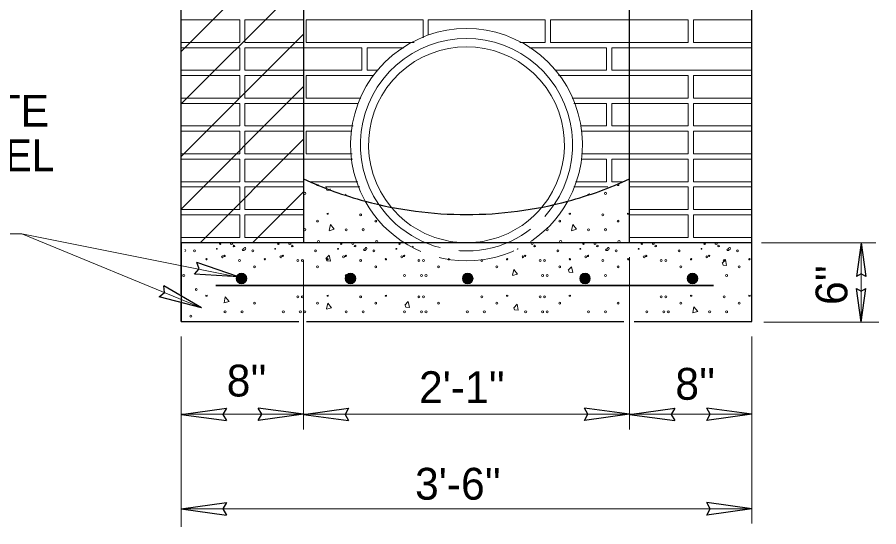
# Model space of a CAD drawing. Extents: x 392 to 763, y 50 to 324.
# Drawn here: x 619.69 to 653.49, y 99.54 to 119.51 of the extents above; entities that cross this region are included whole.
import ezdxf

# ---------------------------------------------------------------- set-up
doc = ezdxf.new("R2010")
doc.units = 0
doc.header["$LTSCALE"] = 0.5
doc.linetypes.add('LONG_DASHED', pattern=[7.5, 6, -1.5])
doc.layers.add('1', color=7, linetype='Continuous', lineweight=13)

msp = doc.modelspace()

# ---------------------------------------------------------------- hatches: boundary and pattern name
at = {"layer": '1'}
for points in [[(628.7026, 109.2737, 1), (628.2855, 109.2737, 1)], [(632.5577, 109.2737, 1), (632.9748, 109.2737, 1)], [(637.1585, 109.2737, 1), (637.5756, 109.2737, 1)], [(642.1765, 109.2737, 1), (641.7594, 109.2737, 1)], [(646.3938, 109.2737, 1), (645.9767, 109.2737, 1)]]:
    msp.add_hatch(color=256, dxfattribs=at).paths.add_polyline_path(points)

# ---------------------------------------------------------------- linework, layer by layer
at = {"layer": '1', "lineweight": 25}
for p, q in [((626.1265, 108.6722), (626.1265, 133.3625)), ((630.9216, 133.2754), (630.9216, 113.1748)), ((643.7164, 113.1748), (643.7164, 132.9573)), ((648.5115, 107.5831), (648.5115, 132.9573)), ((626.1265, 118.1697), (630.9216, 122.9647)), ((626.1265, 116.1118), (630.9216, 120.9068)), ((626.1265, 114.0538), (630.9216, 118.8489)), ((626.1265, 111.9959), (630.9216, 116.791)), ((626.8644, 110.6759), (630.9216, 114.7331)), ((630.9216, 113.1748), (630.9216, 110.6759)), ((643.7164, 110.6759), (643.7164, 113.1748)), ((628.9232, 110.6759), (630.9216, 112.6743)), ((643.7164, 110.6759), (630.9216, 110.6759)), ((652.7969, 110.675), (652.6145, 109.3477)), ((652.7969, 110.675), (652.9793, 109.3477)), ((628.368, 109.3372), (626.7438, 109.9003)), ((628.368, 109.3372), (626.6522, 109.4414)), ((626.9284, 108.1167), (625.4434, 108.9826)), ((652.7978, 107.5565), (652.6154, 108.8838)), ((652.7978, 107.5565), (652.9802, 108.8838)), ((626.9284, 108.1167), (625.2649, 108.5499)), ((626.1265, 107.5831), (626.1265, 108.3279)), ((631.0453, 107.5831), (643.4891, 107.5831)), ((626.1274, 103.9485), (627.8975, 104.1914)), ((630.9216, 103.9503), (629.1515, 104.1932)), ((630.9225, 103.9485), (632.6926, 104.1914)), ((643.7155, 103.9503), (641.9454, 104.1932)), ((643.7164, 103.9485), (645.4865, 104.1914)), ((648.5106, 103.9503), (646.7405, 104.1932)), ((626.1274, 103.9485), (627.8975, 103.7047)), ((630.9216, 103.9503), (629.1515, 103.7065)), ((630.9225, 103.9485), (632.6926, 103.7047)), ((643.7155, 103.9503), (641.9454, 103.7065)), ((643.7164, 103.9485), (645.4865, 103.7047)), ((648.5106, 103.9503), (646.7405, 103.7065)), ((626.1274, 100.2442), (627.8975, 100.4872)), ((648.5106, 100.2461), (646.7405, 100.489)), ((626.1274, 100.2442), (627.8975, 100.0004)), ((648.5106, 100.2461), (646.7405, 100.0023))]:
    msp.add_line(p, q, dxfattribs=at)
at = {"layer": '1'}
for p, q in [((626.1265, 119.4072), (628.4209, 119.4072)), ((628.4209, 119.4072), (628.4209, 118.5235)), ((628.6281, 119.4072), (628.6281, 118.5235)), ((628.6281, 119.4072), (630.9216, 119.4072)), ((631.0261, 119.4072), (631.0261, 118.5235)), ((631.0261, 119.4072), (635.6131, 119.4072)), ((635.6131, 119.4072), (635.6131, 118.7059)), ((635.8212, 119.4072), (635.8212, 118.815)), ((635.8212, 119.4072), (640.4082, 119.4072)), ((640.4082, 119.4072), (640.4082, 118.5235)), ((640.6162, 119.4072), (643.7164, 119.4072)), ((643.7164, 119.4072), (646.0099, 119.4072)), ((646.0099, 119.4072), (646.0099, 118.5235)), ((646.218, 119.4072), (646.218, 118.5235)), ((646.218, 119.4072), (648.5115, 119.4072)), ((626.1265, 118.5235), (628.4209, 118.5235)), ((626.1265, 118.3154), (628.4209, 118.3154)), ((628.4209, 118.3154), (628.4209, 117.4327)), ((628.6281, 118.5235), (630.9216, 118.5235)), ((628.6281, 118.3154), (628.6281, 117.4327)), ((628.6281, 118.3154), (630.9216, 118.3154)), ((630.9216, 118.3154), (633.216, 118.3154)), ((631.0261, 118.5235), (635.2629, 118.5235)), ((633.216, 118.3154), (633.216, 117.4327)), ((633.4232, 118.3154), (633.4232, 117.4327)), ((633.4232, 118.3154), (634.8642, 118.3154)), ((639.4154, 118.5235), (640.4082, 118.5235)), ((639.7848, 118.3154), (640.5127, 118.3154)), ((640.5127, 118.3154), (642.8062, 118.3154)), ((642.8062, 118.3154), (642.8062, 117.4327)), ((643.0142, 118.3154), (643.0142, 117.4327)), ((643.0142, 118.3154), (643.7164, 118.3154)), ((643.7164, 118.5235), (646.0099, 118.5235)), ((643.7164, 118.3154), (648.5115, 118.3154)), ((646.218, 118.5235), (648.5115, 118.5235)), ((626.1265, 117.4327), (628.4209, 117.4327)), ((628.6281, 117.4327), (630.9216, 117.4327)), ((630.9216, 117.4327), (633.216, 117.4327)), ((633.4232, 117.4327), (633.8568, 117.4327)), ((640.7822, 117.4327), (642.8062, 117.4327)), ((643.0142, 117.4327), (643.7164, 117.4327)), ((643.7164, 117.4327), (648.5115, 117.4327)), ((626.1265, 117.2246), (628.4209, 117.2246)), ((628.4209, 117.2246), (628.4209, 116.3409)), ((628.6281, 117.2246), (628.6281, 116.3409)), ((628.6281, 117.2246), (630.9216, 117.2246)), ((631.0261, 117.2246), (633.6725, 117.2246)), ((640.9243, 117.2246), (643.7164, 117.2246)), ((643.7164, 117.2246), (646.0099, 117.2246)), ((646.0099, 117.2246), (646.0099, 116.3409)), ((646.218, 117.2246), (646.218, 116.3409)), ((646.218, 117.2246), (648.5115, 117.2246)), ((626.1265, 116.3409), (628.4209, 116.3409)), ((628.6281, 116.3409), (630.9216, 116.3409)), ((641.4651, 116.3409), (643.7164, 116.3409)), ((643.7164, 116.3409), (646.0099, 116.3409)), ((646.218, 116.3409), (648.5115, 116.3409)), ((626.1265, 116.1328), (628.4209, 116.1328)), ((628.4209, 116.1328), (628.4209, 115.2492)), ((628.6281, 116.1328), (628.6281, 115.2492)), ((628.6281, 116.1328), (630.9216, 116.1328)), ((630.9216, 116.1328), (633.0648, 116.1328)), ((641.5311, 116.1328), (642.8062, 116.1328)), ((642.8062, 116.1328), (642.8062, 115.2492)), ((643.0142, 116.1328), (643.0142, 115.2492)), ((643.0142, 116.1328), (643.7164, 116.1328)), ((643.7164, 116.1328), (646.0099, 116.1328)), ((646.0099, 116.1328), (646.0099, 115.2492)), ((646.218, 116.1328), (646.218, 115.2492)), ((646.218, 116.1328), (648.5115, 116.1328)), ((626.1265, 115.2492), (628.4209, 115.2492)), ((626.1265, 115.0411), (628.4209, 115.0411)), ((628.4209, 115.0411), (628.4209, 114.1574)), ((628.6281, 115.2492), (630.9216, 115.2492)), ((628.6281, 115.0411), (628.6281, 114.1574)), ((628.6281, 115.0411), (630.9216, 115.0411)), ((630.9216, 115.2492), (632.8677, 115.2492)), ((631.0261, 115.0411), (632.8218, 115.0411)), ((641.8116, 115.2492), (642.8062, 115.2492)), ((641.8143, 115.0411), (643.7164, 115.0411)), ((643.0142, 115.2492), (643.7164, 115.2492)), ((643.7164, 115.2492), (646.0099, 115.2492)), ((643.7164, 115.0411), (646.0099, 115.0411)), ((646.0099, 115.0411), (646.0099, 114.1574)), ((646.218, 115.2492), (648.5115, 115.2492)), ((646.218, 115.0411), (646.218, 114.1574)), ((646.218, 115.0411), (648.5115, 115.0411)), ((626.1265, 114.1574), (628.4209, 114.1574)), ((626.1265, 113.9502), (628.4209, 113.9502)), ((628.4209, 113.9502), (628.4209, 113.0666)), ((628.6281, 114.1574), (630.9216, 114.1574)), ((628.6281, 113.9502), (628.6281, 113.0666)), ((628.6281, 113.9502), (630.9216, 113.9502)), ((630.9216, 113.9502), (632.8438, 113.9502)), ((641.8299, 114.1574), (643.7164, 114.1574)), ((641.8336, 113.9502), (642.8062, 113.9502)), ((642.8062, 113.9502), (642.8062, 113.0666)), ((643.0142, 113.9502), (643.0142, 113.0666)), ((643.0142, 113.9502), (643.7164, 113.9502)), ((643.7164, 114.1574), (646.0099, 114.1574)), ((643.7164, 113.9502), (646.0099, 113.9502)), ((646.0099, 113.9502), (646.0099, 113.0666)), ((646.218, 114.1574), (648.5115, 114.1574)), ((646.218, 113.9502), (646.218, 113.0666)), ((646.218, 113.9502), (648.5115, 113.9502)), ((626.1265, 113.0666), (628.4209, 113.0666)), ((628.6281, 113.0666), (630.9216, 113.0666)), ((631.2186, 113.0666), (633.0519, 113.0666)), ((641.5907, 113.0666), (642.8062, 113.0666)), ((643.0142, 113.0666), (643.4469, 113.0666)), ((643.7164, 113.0666), (646.0099, 113.0666)), ((646.218, 113.0666), (648.5115, 113.0666)), ((626.1265, 112.8585), (628.4209, 112.8585)), ((628.4209, 112.8585), (628.4209, 111.9748)), ((628.6281, 112.8585), (628.6281, 111.9748)), ((628.6281, 112.8585), (630.9216, 112.8585)), ((631.7878, 112.8585), (633.1308, 112.8585)), ((631.8016, 112.8173), (631.8245, 112.8411)), ((641.532, 112.8585), (642.8612, 112.8585)), ((643.7164, 112.8585), (646.0099, 112.8585)), ((646.0099, 112.8585), (646.0099, 111.9748)), ((646.218, 112.8585), (646.218, 111.9748)), ((646.218, 112.8585), (648.5115, 112.8585)), ((626.1265, 111.9748), (628.4209, 111.9748)), ((628.6281, 111.9748), (630.9216, 111.9748)), ((643.7164, 111.9748), (646.0099, 111.9748)), ((646.218, 111.9748), (648.5115, 111.9748)), ((626.1265, 111.7668), (628.4209, 111.7668)), ((628.4209, 111.7668), (628.4209, 110.8831)), ((628.6281, 111.7668), (628.6281, 110.8831)), ((628.6281, 111.7668), (630.9216, 111.7668)), ((643.7164, 111.7668), (646.0099, 111.7668)), ((646.0099, 111.7668), (646.0099, 110.8831)), ((646.218, 111.7668), (646.218, 110.8831)), ((646.218, 111.7668), (648.5115, 111.7668)), ((619.8698, 111.029), (628.1802, 109.3685)), ((626.1265, 110.8831), (628.4209, 110.8831)), ((628.6281, 110.8831), (630.9216, 110.8831)), ((643.7164, 110.8831), (646.0099, 110.8831)), ((646.218, 110.8831), (648.5115, 110.8831)), ((648.8882, 110.6759), (653.3707, 110.6759)), ((652.7978, 107.5556), (652.7978, 110.6759)), ((630.9216, 103.3517), (630.9216, 109.9985)), ((643.7164, 103.3517), (643.7164, 110.1122)), ((648.9854, 107.5556), (653.4918, 107.5556)), ((626.1265, 99.543), (626.1265, 106.9946)), ((648.5115, 99.664), (648.5115, 106.9946)), ((648.5115, 103.9494), (643.7164, 103.9494)), ((626.1265, 100.2452), (648.5115, 100.2452))]:
    msp.add_line(p, q, dxfattribs=at)
at = {"layer": '1', "lineweight": 35}
msp.add_line((627.4808, 108.9999), (647.0068, 108.9999), dxfattribs=at)
at = {"layer": '1'}
for points in [[(640.6162, 119.4072), (640.6162, 118.5235), (643.7164, 118.5235)], [(631.0261, 117.2246), (631.0261, 116.3409), (633.1793, 116.3409)], [(631.0261, 115.0411), (631.0261, 114.1574), (632.8292, 114.1574)], [(631.9657, 112.7916), (631.9803, 112.7201), (631.8401, 112.7302), (631.8126, 112.8117)], [(631.9372, 111.1572), (631.9803, 111.3845), (632.1316, 111.2002), (631.9317, 111.1462)], [(641.4422, 111.1572), (641.4852, 111.3845), (641.6365, 111.2002), (641.4367, 111.1462)], [(604.1484, 111.029), (619.8698, 111.029), (626.9284, 108.1167)], [(628.6492, 110.4064), (628.6171, 110.3899), (628.5896, 110.3734), (628.563, 110.3679), (628.5355, 110.3679), (628.5199, 110.3954), (628.5355, 110.422), (628.563, 110.4275), (628.5841, 110.4495), (628.6006, 110.4706), (628.6217, 110.4871), (628.6492, 110.4871), (628.6602, 110.4605), (628.6547, 110.433)], [(628.6547, 110.4321), (628.6482, 110.4064), (628.6473, 110.4055)], [(631.8016, 110.0525), (631.9317, 110.1872), (631.9803, 109.9553), (631.8401, 109.9663), (631.8126, 110.047)], [(633.4021, 110.4064), (633.3691, 110.3899), (633.3425, 110.3734), (633.315, 110.3679), (633.2884, 110.3679), (633.2719, 110.3954), (633.2884, 110.422), (633.315, 110.4275), (633.337, 110.4495), (633.3535, 110.4706), (633.3746, 110.4871), (633.4021, 110.4871), (633.4122, 110.4605), (633.4076, 110.433)], [(633.4076, 110.4321), (633.4012, 110.4064), (633.4003, 110.4055)], [(642.907, 110.4064), (642.8749, 110.3899), (642.8474, 110.3734), (642.8208, 110.3679), (642.7933, 110.3679), (642.7768, 110.3954), (642.7933, 110.422), (642.8208, 110.4275), (642.8419, 110.4495), (642.8584, 110.4706), (642.8795, 110.4871), (642.907, 110.4871), (642.918, 110.4605), (642.9125, 110.433)], [(642.9125, 110.4321), (642.9061, 110.4064), (642.9052, 110.4055)], [(647.6599, 110.4064), (647.6269, 110.3899), (647.6003, 110.3734), (647.5728, 110.3679), (647.5462, 110.3679), (647.5297, 110.3954), (647.5462, 110.422), (647.5728, 110.4275), (647.5948, 110.4495), (647.6113, 110.4706), (647.6324, 110.4871), (647.6599, 110.4871), (647.67, 110.4605), (647.6645, 110.433)], [(647.6654, 110.4321), (647.659, 110.4064), (647.6581, 110.4055)], [(647.3452, 109.8787), (647.4754, 110.0135), (647.524, 109.7816), (647.3837, 109.7926), (647.3562, 109.8732)], [(639.1276, 109.4008), (639.1707, 109.6282), (639.3219, 109.4439), (639.1221, 109.3898)], [(641.3074, 109.6007), (641.4367, 109.7354), (641.4852, 109.5035), (641.345, 109.5145), (641.3175, 109.5952)], [(627.8099, 108.3238), (627.853, 108.5502), (628.0042, 108.3669), (627.8044, 108.3128)], [(631.833, 108.0805), (631.8761, 108.3069), (632.0273, 108.1236), (631.8275, 108.0695)], [(634.9043, 108.2292), (635.0345, 108.3648), (635.0831, 108.132), (634.9419, 108.143), (634.9153, 108.2237)], [(639.1707, 108.1248), (639.2999, 108.2605), (639.3485, 108.0277), (639.2083, 108.0387), (639.1817, 108.1193)], [(646.1951, 107.9415), (646.2382, 108.1679), (646.3894, 107.9846), (646.1896, 107.9305)], [(626.1265, 103.9494), (630.9216, 103.9494), (643.7164, 103.9494)]]:
    msp.add_lwpolyline(points, dxfattribs=at)
at = {"layer": '1', "lineweight": 25}
for points in [[(630.9216, 110.6759), (626.1265, 110.6759), (626.1265, 107.5831), (630.7392, 107.5831)], [(643.897, 107.5831), (648.5115, 107.5831), (648.5115, 110.6759), (643.7164, 110.6759)], [(626.6522, 109.4414), (626.8277, 109.6474), (626.7438, 109.9003)], [(652.9793, 109.3477), (652.7951, 109.4503), (652.6145, 109.3477)], [(625.2649, 108.5499), (625.4768, 108.7182), (625.4434, 108.9826)], [(652.6154, 108.8838), (652.7997, 108.7812), (652.9802, 108.8838)], [(627.8975, 104.1914), (627.7609, 103.9457), (627.8975, 103.7047)], [(629.1515, 103.7065), (629.2881, 103.9522), (629.1515, 104.1932)], [(632.6926, 104.1914), (632.556, 103.9457), (632.6926, 103.7047)], [(641.9454, 103.7065), (642.0829, 103.9522), (641.9454, 104.1932)], [(645.4865, 104.1914), (645.3499, 103.9457), (645.4865, 103.7047)], [(646.7405, 103.7065), (646.878, 103.9522), (646.7405, 104.1932)], [(627.8975, 100.4872), (627.7609, 100.2415), (627.8975, 100.0004)], [(646.7405, 100.0023), (646.878, 100.2479), (646.7405, 100.489)]]:
    msp.add_lwpolyline(points, dxfattribs=at)
at = {"layer": '1'}
for centre, radius in [((643.2641, 112.9469), 0.0357), ((630.9777, 112.6096), 0.04), ((642.7707, 112.6096), 0.04), ((631.4712, 111.5231), 0.0357), ((633.1667, 111.7698), 0.0382), ((633.7589, 111.5231), 0.0357), ((640.9763, 111.5231), 0.0357), ((642.6719, 111.7698), 0.0382), ((643.2641, 111.5231), 0.0357), ((630.9777, 111.1858), 0.04), ((632.5994, 111.1832), 0.0405), ((633.2655, 111.1858), 0.04), ((640.4829, 111.1858), 0.04), ((642.1045, 111.1832), 0.0405), ((642.7707, 111.1858), 0.04), ((627.6506, 110.6321), 0.0279), ((628.1978, 110.5448), 0.0334), ((629.9384, 110.6321), 0.0279), ((630.4855, 110.5448), 0.0334), ((631.5096, 110.7225), 0.0414), ((632.4032, 110.6321), 0.0279), ((632.8544, 110.6432), 0.0381), ((632.9504, 110.5448), 0.0334), ((633.7974, 110.7225), 0.0414), ((634.691, 110.6321), 0.0279), ((639.8947, 110.6432), 0.0381), ((639.9907, 110.5448), 0.0334), ((641.0148, 110.7225), 0.0414), ((641.9084, 110.6321), 0.0279), ((642.3596, 110.6432), 0.0381), ((642.4555, 110.5448), 0.0334), ((643.3026, 110.7225), 0.0414), ((644.1962, 110.6321), 0.0279), ((644.7433, 110.5448), 0.0334), ((646.661, 110.6321), 0.0279), ((647.2081, 110.5448), 0.0334), ((626.6474, 110.3583), 0.0358), ((627.5273, 110.4379), 0.0165), ((627.8275, 110.1555), 0.0254), ((628.9351, 110.3583), 0.0358), ((629.8151, 110.4379), 0.0165), ((630.1153, 110.1555), 0.0254), ((631.3999, 110.3583), 0.0358), ((632.2799, 110.4379), 0.0165), ((632.5801, 110.1555), 0.0254), ((633.6877, 110.3583), 0.0358), ((634.5676, 110.4379), 0.0165), ((634.8679, 110.1555), 0.0254), ((639.6205, 110.1555), 0.0254), ((640.9051, 110.3583), 0.0358), ((641.7851, 110.4379), 0.0165), ((642.0853, 110.1555), 0.0254), ((643.1929, 110.3583), 0.0358), ((644.0728, 110.4379), 0.0165), ((644.3731, 110.1555), 0.0254), ((645.6577, 110.3583), 0.0358), ((646.5377, 110.4379), 0.0165), ((646.8379, 110.1555), 0.0254), ((647.9455, 110.3583), 0.0358), ((627.1188, 110.024), 0.026), ((627.7411, 110.1226), 0.0351), ((628.4142, 109.9774), 0.0382), ((629.4065, 110.024), 0.026), ((630.0288, 110.1226), 0.0351), ((630.7019, 109.9774), 0.0382), ((630.879, 109.9774), 0.0382), ((631.8714, 110.024), 0.026), ((632.4937, 110.1226), 0.0351), ((633.1667, 109.9774), 0.0382), ((634.1591, 110.024), 0.026), ((634.7814, 110.1226), 0.0351), ((635.4545, 109.9774), 0.0382), ((635.6316, 109.9774), 0.0382), ((637.9193, 109.9774), 0.0382), ((638.9117, 110.024), 0.026), ((639.534, 110.1226), 0.0351), ((640.2071, 109.9774), 0.0382), ((640.3842, 109.9774), 0.0382), ((641.3765, 110.024), 0.026), ((641.9989, 110.1226), 0.0351), ((642.6719, 109.9774), 0.0382), ((643.6643, 110.024), 0.026), ((644.2866, 110.1226), 0.0351), ((644.9597, 109.9774), 0.0382), ((645.1368, 109.9774), 0.0382), ((646.1291, 110.024), 0.026), ((646.7515, 110.1226), 0.0351), ((647.4245, 109.9774), 0.0382), ((648.4169, 110.024), 0.026), ((629.0063, 109.7307), 0.0357), ((631.4712, 109.7307), 0.0357), ((633.7589, 109.7307), 0.0357), ((636.2237, 109.7307), 0.0357), ((638.5115, 109.7307), 0.0357), ((640.9763, 109.7307), 0.0357), ((643.2641, 109.7307), 0.0357), ((645.7289, 109.7307), 0.0357), ((648.0167, 109.7307), 0.0357), ((626.2251, 109.3933), 0.04), ((628.4941, 109.2737), 0.2085), ((628.5129, 109.3933), 0.04), ((632.7663, 109.2737), 0.2085), ((632.5994, 109.3907), 0.0405), ((634.8871, 109.3907), 0.0405), ((635.5533, 109.3933), 0.04), ((635.7303, 109.3933), 0.04), ((637.3671, 109.2737), 0.2085), ((637.352, 109.3907), 0.0405), ((640.3059, 109.3933), 0.04), ((640.4829, 109.3933), 0.04), ((641.9679, 109.2737), 0.2085), ((642.1045, 109.3907), 0.0405), ((642.7707, 109.3933), 0.04), ((646.1852, 109.2737), 0.2085), ((647.5233, 109.3933), 0.04), ((626.7186, 108.8389), 0.0357), ((630.7019, 108.5536), 0.0382), ((630.879, 108.5536), 0.0382), ((633.1667, 108.5536), 0.0382), ((635.4545, 108.5536), 0.0382), ((635.6316, 108.5536), 0.0382), ((637.9193, 108.5536), 0.0382), ((640.2071, 108.5536), 0.0382), ((640.3842, 108.5536), 0.0382), ((644.9597, 108.5536), 0.0382), ((645.1368, 108.5536), 0.0382), ((647.4245, 108.5536), 0.0382), ((629.0063, 108.3069), 0.0357), ((631.4712, 108.3069), 0.0357), ((633.7589, 108.3069), 0.0357), ((636.2237, 108.3069), 0.0357), ((638.5115, 108.3069), 0.0357), ((640.9763, 108.3069), 0.0357), ((643.2641, 108.3069), 0.0357), ((645.7289, 108.3069), 0.0357), ((648.0167, 108.3069), 0.0357), ((626.5068, 107.7975), 0.04), ((627.8468, 107.967), 0.0405), ((628.5129, 107.9696), 0.04), ((630.1345, 107.967), 0.0405), ((630.8007, 107.9696), 0.04), ((630.9777, 107.9696), 0.04), ((632.5994, 107.967), 0.0405), ((633.2655, 107.9696), 0.04), ((634.8871, 107.967), 0.0405), ((635.5533, 107.9696), 0.04), ((635.7303, 107.9696), 0.04), ((637.352, 107.967), 0.0405), ((638.0181, 107.9696), 0.04), ((639.6397, 107.967), 0.0405), ((640.3059, 107.9696), 0.04), ((640.4829, 107.9696), 0.04), ((642.1045, 107.967), 0.0405), ((642.7707, 107.9696), 0.04), ((644.3923, 107.967), 0.0405), ((645.0585, 107.9696), 0.04), ((645.2355, 107.9696), 0.04), ((646.8571, 107.967), 0.0405), ((647.5233, 107.9696), 0.04)]:
    msp.add_circle(centre, radius, dxfattribs=at)
for centre, radius, start, end in [((637.319, 114.5162), 4.552, 330.91678, 209.08322), ((637.319, 114.5162), 4.1636, 325.69347, 214.30653), ((637.319, 114.5162), 3.8408, 320.38366, 219.61634), ((631.4712, 112.9469), 0.0357, 129.71771, 11.25105), ((632.5994, 112.607), 0.0405, 231.53996, 269.42879), ((642.1045, 112.607), 0.0405, 230.6908, 349.50924), ((631.8714, 111.8164), 0.026, 120.61461, 59.38539), ((641.3765, 111.8164), 0.026, 120.61461, 59.38539), ((643.6643, 111.8164), 0.026, 120.61461, 59.38539), ((628.1018, 110.6432), 0.0381, 122.15304, 57.84696), ((630.3896, 110.6432), 0.0381, 122.15304, 57.84696), ((635.2381, 110.5448), 0.0334, 199.60447, 279.92293), ((644.6473, 110.6432), 0.0381, 122.15304, 57.84696), ((647.1122, 110.6432), 0.0381, 122.15304, 57.84696), ((626.2671, 110.3685), 0.0382, 270.51952, 89.48048), ((639.3202, 110.4379), 0.0165, 171.4498, 47.51733), ((636.624, 110.024), 0.026, 93.94487, 58.72911), ((627.1188, 108.6002), 0.026, 120.61461, 59.38539), ((631.8714, 108.6002), 0.026, 120.61461, 59.38539), ((634.1591, 108.6002), 0.026, 120.61461, 59.38539), ((638.9117, 108.6002), 0.026, 120.61461, 59.38539), ((641.3765, 108.6002), 0.026, 120.61461, 59.38539), ((646.1291, 108.6002), 0.026, 120.61461, 59.38539), ((648.4169, 108.6002), 0.026, 120.61461, 59.38539)]:
    msp.add_arc(centre, radius, start, end, dxfattribs=at)
at = {"layer": '1', "lineweight": 25}
for start, end in [(245.39199, 254.99238), (285.0075, 294.60801), (254.99238, 285.0075)]:
    msp.add_arc((637.319, 127.1421), 15.3625, start, end, dxfattribs=at)
at = {"layer": '1', "linetype": 'LONG_DASHED'}
for radius, start, end in [(4.552, 209.08322, 330.91678), (4.1636, 214.30653, 325.69347), (3.8408, 219.61634, 320.38366)]:
    msp.add_arc((637.319, 114.5162), radius, start, end, dxfattribs=at)

# ---------------------------------------------------------------- texts
at = {"layer": '1'}
for s, p in [('CLASS C CONCRETE ', (603.9847, 115.2232)), ("8''", (627.9129, 104.6484)), ("2'-1''", (635.4582, 104.3903)), ("8''", (645.512, 104.5206)), ("3'-6''", (635.3023, 100.6045))]:
    msp.add_text(s, height=1.247, dxfattribs=at).set_placement(p)
at = {"layer": '1', "width": 0.95}
msp.add_text('W/NO. 4 REINF. STEEL', height=1.247, dxfattribs=at).set_placement((603.9847, 113.4757))
at = {"layer": '1'}
msp.add_text("6''", height=1.247, rotation=90, dxfattribs=at).set_placement((652.2607, 108.2348))

doc.saveas('drawing.dxf')
